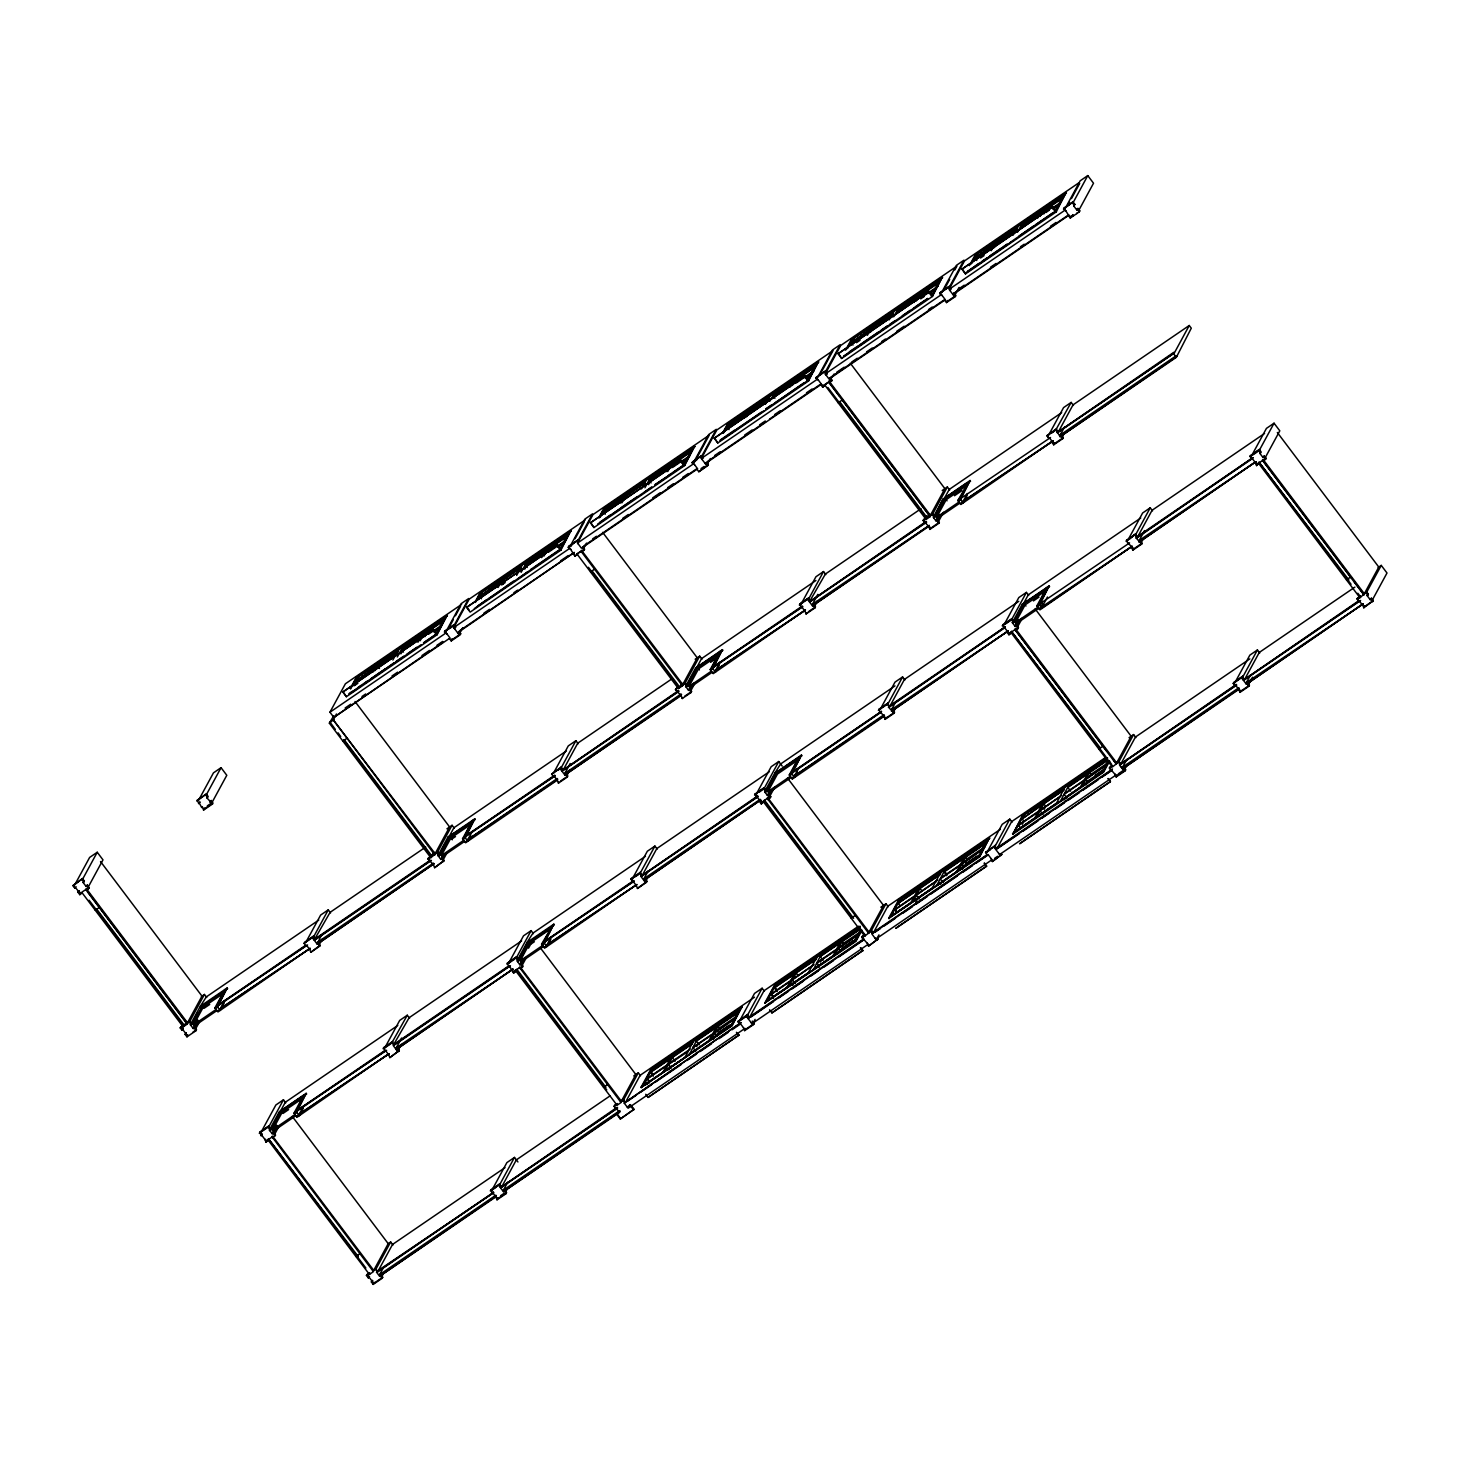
<?xml version="1.0" encoding="UTF-8"?>
<svg xmlns="http://www.w3.org/2000/svg" width="1460" height="1460" viewBox="0 0 1460 1460"><rect width="100%" height="100%" fill="white"/><g stroke="black" fill="none" stroke-linecap="round" stroke-linejoin="round"><path stroke-width="1.5" d="M77.909 892.188L79.114 890.728L77.909 892.188L79.771 894.652L80.464 892.516L79.771 894.652L82.216 892.972M202.265 806.614L203.579 810.081L204.29 807.946M211.207 800.5L209.984 801.96L211.207 800.5L212.521 803.967L206.955 797.927L206.298 794.003L197.374 800.098L198.688 803.566L199.892 802.106L198.688 803.566M185.11 1034.373L186.332 1032.914L185.11 1034.373L186.971 1036.837L187.683 1034.702M88.348 892.644L187.062 1023.569L189.69 1020.759L186.697 1023.442L189.69 1020.759L191.004 1024.226L189.143 1021.763M266.541 1141.191L266.705 1140.059L265.994 1142.195L269.005 1139.512L265.994 1142.195L264.68 1138.727M261.65 1134.694L259.789 1132.23L268.731 1126.116L259.789 1132.23L261.103 1135.697L262.307 1134.237L261.103 1135.697M317.203 944.146L433.967 863.773L317.203 944.146L312.805 938.324L313.517 936.188L314.831 939.656L312.969 937.192L304.027 943.306L305.888 945.77M449.37 638.458L451.231 640.94L451.943 638.805M373.924 1282.263L373.212 1284.399L371.351 1281.916L372.574 1280.457L371.351 1281.916M506.875 964.074L516.365 956.957L518.227 959.439L516.365 956.957L507.423 963.071L508.737 966.538L509.284 965.534M568.798 546.332L577.74 540.236L568.798 546.332L568.25 547.336L570.787 549.343M495.707 1196.342L497.02 1199.81L497.732 1197.674M617.16 1107.264L500.397 1187.655L617.671 1107.939L501.455 1187.327L499.758 1183.731L490.815 1189.845L492.13 1193.313L492.677 1192.309M681.802 683.189L679.667 687.094L676.035 688.572L677.349 692.04L675.487 689.576L678.48 686.894L675.487 689.576L681.053 695.617L564.837 775.005L560.439 769.164L561.151 767.029L562.465 770.515L560.604 768.033L551.661 774.147L553.523 776.611L554.07 775.607M679.064 691.255L562.848 770.643L561.151 767.029L551.661 774.147M758.123 796.631L641.907 876.018L640.173 872.386L631.249 878.5L632.563 881.968L631.249 878.5L632.417 878.719L647.327 851.253L654.919 846.07L657.219 849.118M519.486 967.396L621.066 1102.519L617.051 1105.256L515.599 970.699L520.161 966.94L621.595 1101.534L623.566 1099.161L620.573 1101.844L623.566 1099.161L624.88 1102.628L623.019 1100.165M636.14 884.997L637.454 888.465L646.397 882.369L646.944 881.365L643.933 878.719L760.149 799.332L762.01 801.795L761.299 803.931L764.31 801.248M761.846 802.927L759.985 800.463L759.455 801.467L761.299 803.931L762.01 801.795M754.546 794.952L764.036 787.852L765.898 790.316L764.036 787.852L755.094 793.948L756.408 797.415L755.094 793.948L757.612 795.955L757.083 796.959L640.83 876.328L645.229 882.15L646.397 882.369L645.083 878.902L646.944 881.365L637.454 888.465M823.203 386.152L823.367 385.02L822.655 387.155L825.667 384.473L822.655 387.155L820.794 384.692M863.608 939.62L861.747 937.156L864.758 934.473L861.747 937.156L868.171 944.31L751.955 1023.697L746.68 1016.689L747.374 1014.554L748.706 1018.022L746.845 1015.558L737.902 1021.672L739.764 1024.135L740.311 1023.131M743.468 1027.712L744.655 1030.632L745.366 1028.497M748.652 1017.602L747.374 1014.554L737.902 1021.672M799.843 603.984L808.785 597.888L799.843 603.984L801.157 607.47L801.704 606.466M883.811 715.875L885.125 719.36L885.837 717.225M878.902 709.377L887.844 703.264L878.902 709.377L880.216 712.845L880.763 711.841M944.638 300.121L946.5 302.585L947.193 300.45M940.277 292.62L949.219 286.507L940.277 292.62L939.729 293.624L942.266 295.632M930.604 527.261L929.892 529.396L928.578 525.928M934.473 515.782L932.611 513.318L929.6 516L932.611 513.318L933.925 516.785L932.064 514.322M1009.116 633.64L1008.951 634.771L1011.944 632.089L1008.951 634.771L1007.09 632.308L1007.637 631.304L1009.499 633.768L1009.663 632.636L1009.116 633.64L1004.717 627.818L1005.265 626.814L889.542 706.877L887.297 704.267L887.844 703.264L889.158 706.75M1068.446 215.551L1070.308 218.014L1071.02 215.879M1064.084 208.032L1073.027 201.936L1064.084 208.032L1063.555 209.036L1066.074 211.061M1112.392 765.314L1109.381 767.996L1115.805 775.169L999.589 854.556L994.351 847.603L995.063 845.468L996.377 848.935L994.516 846.471L985.573 852.567L987.434 855.031M994.899 846.599L995.063 845.468L985.573 852.567M1054.412 442.672L1053.7 444.807L1051.839 442.344L1052.386 441.34L1054.248 443.803L1063.19 437.708L1061.329 435.244L1060.781 436.248M1133.471 548.066L1132.759 550.201L1131.445 546.733M1129.237 539.397L1135.478 534.123L1126.554 540.218L1127.868 543.704L1128.416 542.7M1114.966 774.037L1116.152 776.976L1116.863 774.84M1257.133 464.59L1255.272 462.126L1256.585 465.594L1257.279 463.459L1256.585 465.594L1259.578 462.911M1238.646 688.901L1239.96 692.368L1248.902 686.255L1246.42 682.568L1363.147 603.856L1246.384 684.247L1241.986 678.426L1242.697 676.29L1244.011 679.758M1239.96 692.368L1240.672 690.233M1362.472 604.312L1363.786 607.798L1364.498 605.663M1348.858 579.985L1259.067 462.236L1258.538 463.258L1359.99 597.815L1366.505 591.702L1363.512 594.402L1366.505 591.702L1368.367 594.183L1367.144 595.644L1370.192 599.677L1371.415 598.217L1373.276 600.68L1363.786 607.798M73 885.691L82.49 878.573L84.352 881.037L83.129 882.497L86.176 886.53L87.381 885.07L88.695 888.556L86.249 890.235L89.242 887.534L88.075 887.333L102.985 859.867L97.236 852.257L89.626 857.44L74.715 884.888L73.547 884.687L74.862 888.154L73 885.691L82.49 878.573L82.326 879.705L97.236 852.257M74.862 888.154L76.084 886.694M83.129 882.497L84.352 881.037M86.176 886.53L87.381 885.07M85.738 889.56L86.286 888.556L187.738 1023.113L187.19 1024.117L183.175 1026.873L81.724 892.297L85.738 889.56L187.19 1024.117M196.826 801.102L206.298 794.003L208.16 796.466L206.955 797.927M206.134 795.134L221.044 767.668L226.793 775.296L211.882 802.745L213.069 802.964M329.942 712.224L446.158 632.855L450.045 638.002L333.829 717.389L329.942 712.224L345.399 683.773L461.615 604.385M350.272 688.481L356.295 677.385L447.034 615.408L437.106 634.753L346.367 696.73L342.808 692.022L433.784 629.625L437.343 634.333M434.843 854.976L333.245 719.853L435.372 853.972L430.81 857.714L329.358 723.156L329.887 722.171M333.756 715.802L329.96 722.098L335.289 729.343M333.829 717.389L443.092 642.126M333.245 719.853L336.439 713.976M333.902 719.433L329.358 723.156M346.367 696.73L343.045 691.602M350.601 688.919L356.623 677.841L447.38 615.846M352.535 686.364L357.718 676.838L399.401 649.043L357.718 676.838M355.09 685.16L357.882 677.057M355.966 681.127L375.804 666.709L377.209 664.117M372.902 672.074L375.348 667.548L355.802 680.908M375.129 670.542L377.593 666.034L397.138 652.675L399.237 648.824M379.454 662.584L378.049 665.194L397.595 651.835L397.321 652.894M186.515 1021.489L184.38 1025.413L180.2 1027.877L183.212 1025.194L180.2 1027.877L182.062 1030.34L183.285 1028.88L182.062 1030.34M183.175 1026.873L183.723 1025.869L89.096 900.218M187.062 1023.569L201.973 996.122L100.521 861.546M189.526 1021.891L204.436 994.442L206.736 997.49M198.797 1021.343L193.377 1028.734L190.329 1024.701L200.33 1006.287L227.158 987.964L217.668 1007.053L215.423 1008.568L224.913 989.478L214.93 1007.893L217.96 1011.944L310.14 948.343L220.241 1008.732L310.14 948.343M191.844 1023.515L197.848 1012.473M200.33 1006.287L206.298 996.906L318.773 920.074M190.329 1024.701L192.574 1023.168L203.086 1005.429M202.63 1006.269L224.968 990.993L202.63 1006.269L193.085 1023.843L190.84 1025.358M223.781 993.147L203.287 1007.144L193.742 1024.719L216.098 1009.444M392.849 660.029L399.073 648.587M197.775 1019.974L194.582 1025.832L216.938 1010.576M197.228 1022.62L192.866 1028.059M397.321 656.982L403.526 645.539L445.045 617.525M199.546 1021.672L195.275 1029.519L196.461 1029.738L195.914 1030.742L186.971 1036.837M403.471 652.072L401.609 649.609L403.526 645.539M400.916 653.861L402.54 650.85M227.158 987.964L217.157 1006.378L220.204 1010.411L224.201 1003.038M417.888 642.29L421.173 636.25L401.609 649.609M224.694 1000.538L219.694 1009.736L217.467 1011.269M420.133 640.758L423.4 634.735L442.964 621.376M433.784 629.625L342.808 692.022M444.88 617.288L435.573 634.461M447.034 615.408L436.996 633.895L424.459 642.382M446.997 633.968L444.479 631.961L445.026 630.957L453.969 624.843L455.812 627.326M446.194 631.176L461.104 603.71L468.696 598.527L453.804 625.975L445.026 630.957M448.22 629.059L453.366 619.569M455.429 615.773L460.575 606.283M444.479 631.961L453.969 624.843L455.155 627.782M451.231 640.94L460.174 634.826L458.86 631.359L460.721 633.822L459.006 634.607L453.713 627.617L469.171 599.166L585.387 519.778M475.048 602.013L480.066 592.76L570.805 530.783L560.895 550.146L470.138 612.123L466.598 607.415L557.556 545.018L561.114 549.726M475.394 602.451L480.413 593.216L571.152 531.239M477.347 599.841L481.49 592.212L523.008 564.199M481.435 598.764L479.573 596.282L481.672 592.45M459.006 634.607L462.747 627.727M479.738 596.519L499.575 582.102L500.999 579.51L481.49 592.212M496.674 587.449L499.137 582.942L479.573 596.282M304.027 943.306L313.517 936.188L304.574 942.302M498.097 587.431L501.364 581.409L521.384 567.21L520.928 568.049M305.742 942.503L320.652 915.055L328.263 909.872L330.562 912.92M312.805 938.324L328.263 909.872M309.483 948.799L310.798 952.267L319.722 946.171L318.408 942.685L319.722 946.171M429.039 860.998L314.703 939.109L330.106 912.336L425.718 847.037M310.798 952.267L320.269 945.149L319.101 944.948L322.295 939.054M317.751 943.142L321.492 934.637M516.639 575.404L522.844 563.98M521.111 572.356L527.315 560.914L568.652 532.681L566.736 536.751L547.19 550.11L543.905 556.132M527.242 567.466L525.399 565.002L527.315 560.914M524.688 569.236L526.33 566.224M541.678 557.665L544.945 551.643L525.399 565.002M466.598 607.415L557.556 545.018M560.385 547.938L568.652 532.681M570.805 530.783L560.768 549.27L535.656 566.443M569.984 546.551L584.876 519.103L592.486 513.902L577.576 541.368M570.97 546.332L573.032 542.536M575.094 538.74L584.365 521.676M568.25 547.336L577.74 540.236M577.539 543.047L693.755 463.659L697.643 468.806L581.427 548.193L577.539 543.047L592.997 514.577L709.213 435.19L694.796 461.762M573.707 552.847L575.021 556.315L578.014 553.632M598.874 517.442L603.892 508.189L694.631 446.212L684.703 465.558L593.964 527.553L590.406 522.826L681.382 460.429L684.941 465.138M260.957 1132.431L275.867 1104.983L283.459 1099.8L285.759 1102.847M575.568 555.311L575.021 556.315L569.929 548.23L453.713 627.617M268.184 1127.12L268.731 1126.116L270.045 1129.584L268.184 1127.12L259.241 1133.234M593.964 527.553L590.643 522.424M599.202 517.88L603.217 510.489M268.567 1127.248L283.459 1099.8M600.133 517.168L605.316 507.642L646.835 479.628M586.519 543.102L583.325 548.996L584.511 549.197L583.964 550.201L581.5 551.88M605.261 514.176L603.4 511.712L605.48 507.861M277.82 1126.7L272.418 1134.091L269.37 1130.04L279.371 1111.626L306.18 1093.321L296.69 1112.392L294.464 1113.925M275.867 1119.674L285.32 1102.264L397.795 1025.431M269.37 1130.04L271.596 1128.525L281.598 1110.111L272.107 1129.2L269.881 1130.715M302.658 1098.303L282.182 1112.301L272.637 1129.876L294.975 1114.619M271.852 1136.555L373.431 1271.66L369.416 1274.416L267.946 1139.84L268.494 1138.836L358.284 1256.585M276.652 1125.149L273.476 1131.007L295.832 1115.732M277.327 1126.025L271.907 1133.416M273.02 1136.774L272.491 1137.778L275.484 1135.095L273.622 1132.613L274.936 1136.099M278.568 1127.029L274.316 1134.876L275.484 1135.095M620.5 502.879L622.945 498.353L623.876 499.594M624.807 494.922L623.402 497.513L604.02 511.109M621.905 502.861L625.19 496.838L645.192 482.639L644.736 483.479M627.052 493.407L625.646 495.998L645.192 482.639M430.81 857.714L431.357 856.71L343.501 740.038M429.568 857.933L434.149 852.33M430.244 860.177L429.714 861.181L427.853 858.717L430.846 856.034L427.853 858.717L433.419 864.776M389.181 1053.7L299.263 1114.09L389.126 1053.627L297 1117.283L293.953 1113.25L303.954 1094.836L297.639 1108.067M436.777 852.622L437.325 851.618L438.639 855.086L436.777 852.622L434.332 854.301L437.325 851.618L439.186 854.082M306.18 1093.321L296.179 1111.735L299.227 1115.768L303.224 1108.396M454.37 828.331L452.071 825.283L437.16 852.75L434.715 854.428L449.607 826.962L355.017 701.493M433.291 864.229L434.605 867.696L444.096 860.579L441.559 858.571L444.096 860.579L434.605 867.696M445.373 854.136L441.011 859.575L437.982 855.542L447.964 837.127L474.792 818.805L465.302 837.894L463.076 839.427M439.478 854.374L453.932 827.747L566.407 750.933M437.982 855.542L440.208 854.009L450.209 835.595M303.716 1105.877L298.716 1115.093L296.49 1116.626M450.72 836.27L440.719 854.684L438.474 856.217M641.487 488.936L646.67 479.391M442.234 858.115L443.548 861.582M644.918 487.786L651.123 476.343L692.642 448.329M442.909 860.36L447.18 852.53M651.069 482.895L649.207 480.413L651.123 476.343M648.514 484.665L650.138 481.654M462.565 838.752L554.198 776.154L557.245 780.188L465.612 842.785L462.565 838.752L472.565 820.337L464.134 837.474M474.792 818.805L464.791 837.219L467.839 841.252L470.832 835.74M666.308 471.58L668.771 467.054L669.702 468.295M472.328 831.379L467.328 840.577L465.101 842.11M667.731 471.562L670.998 465.539L690.562 452.18M681.382 460.429L590.406 522.826M683.335 465.484L692.478 448.111M694.631 446.212L684.594 464.7L674.465 471.617M694.595 464.773L692.077 462.765L692.624 461.762L701.567 455.648L703.41 458.13M692.624 461.762L693.792 461.98L708.702 434.532L716.294 429.331L701.402 456.779L701.567 455.648L692.077 462.765M696.967 469.262L698.829 471.744L707.771 465.63L706.457 462.163L708.319 464.627L706.603 465.411L701.347 458.458L716.805 430.007L833.021 350.619L819.644 375.293M722.7 432.853L727.701 423.619L818.458 361.642L808.53 380.987L717.791 442.964L714.232 438.255L805.208 375.859L808.749 380.567M385.458 1050.123L384.911 1051.127L383.597 1047.641L392.539 1041.546L393.853 1045.013L391.992 1042.549L407.285 1015.211L409.585 1018.277M383.597 1047.641L384.783 1047.86L399.693 1020.412L407.285 1015.211M698.829 471.744L708.319 464.627L707.151 464.408L710.345 458.531M717.791 442.964L714.469 437.836M723.029 433.31L728.047 424.057L818.786 362.08M723.959 432.598L729.142 423.071L770.643 395.04M720.218 440.026L734.855 429.952M729.069 429.605L727.208 427.141L729.307 423.291M727.39 427.36L747.228 412.943L748.633 410.351M388.506 1054.157L389.82 1057.624L399.31 1050.506L397.448 1048.043L398.762 1051.51L397.576 1051.309L393.178 1045.469L509.412 966.082L513.646 973.053L516.639 970.371L513.646 973.053L512.332 969.568M508.08 966.356L393.726 1044.466L409.147 1017.693L521.621 940.86M389.82 1057.624L399.31 1050.506L396.262 1047.824L401.591 1038.024M397.576 1051.309L401.317 1044.411M744.308 418.308L746.772 413.782L727.208 427.141M746.553 416.775L748.998 412.249L768.562 398.89L770.424 395.459M750.86 408.818L749.455 411.41L769.019 398.069L768.562 398.89M553.395 773.362L568.287 745.896L575.897 740.713L578.197 743.76M560.439 769.164L575.897 740.713M557.118 779.64L558.432 783.126L567.374 777.012L566.06 773.544L567.374 777.012M562.848 770.643L577.758 743.177L671.472 679.155M558.432 783.126L558.979 782.122M560.768 780.899L567.922 776.008L564.874 773.326L570.203 763.525M765.314 404.347L770.478 394.82M761.335 412.213L736.278 429.331M564.837 775.005L681.601 694.613M769.767 401.299L774.95 391.773L816.468 363.759M566.736 775.789L569.929 769.913M774.895 398.306L773.034 395.842L774.95 391.773M790.134 387.01L792.579 382.483L793.51 383.724M792.36 385.476L794.824 380.951L814.37 367.61M714.232 438.255L805.208 375.859M816.304 363.522L806.978 380.677M818.458 361.642L808.42 380.129L766.409 408.8M818.421 380.202L815.885 378.195L816.432 377.191L825.375 371.077L827.236 373.541L826.013 375.001M815.885 378.195L825.375 371.077L825.21 372.209L840.12 344.761L832.529 349.944L817.618 377.41L816.432 377.191M825.228 373.961L941.444 294.573L945.332 299.738L829.061 379.052L825.228 373.961L840.686 345.509L956.902 266.121L954.84 269.918M845.559 350.199L851.582 339.103L942.321 277.126L932.392 296.49L841.654 358.466L838.113 353.758L929.071 291.361L932.63 296.07M507.423 963.071L508.591 963.29L523.501 935.842L531.111 930.64L533.411 933.688M516.201 958.088L531.111 930.64M841.654 358.466L838.332 353.338M846.909 348.794L851.928 339.56L942.667 277.582M847.822 348.101L853.005 338.556L894.688 310.761M852.95 345.107L851.089 342.625L853.169 338.793M834.153 373.961L829.17 381.06M851.253 342.863L871.091 328.445L872.496 325.854M831.598 381.06L830.284 377.593L831.598 381.06L829.134 382.739L832.145 380.056L829.608 378.049L944 300.012M518.008 959.056L527.005 942.485L553.833 924.162L544.324 943.251L542.098 944.766L552.099 926.37L554.326 924.837M512.989 969.111L396.226 1049.503L512.989 969.111L396.262 1047.824M518.227 959.439L517.68 960.443L515.818 957.979M518.519 959.731L526.512 945.003M525.472 957.541L520.052 964.932L517.004 960.899L519.249 959.366L529.232 940.952M529.286 942.466L551.643 927.191L529.286 942.466L519.742 960.041L517.515 961.574M550.292 929.162L529.816 943.16L520.271 960.735L542.627 945.459L545.803 939.601M515.599 970.699L516.128 969.696L606.758 1089.927M528.538 948.179L530.655 944.273L534.378 941.736M520.052 964.932L523.045 959.403M522.589 966.94L521.275 963.472L522.589 966.94L520.125 968.619L520.673 967.615M523.118 965.936L521.95 965.717L526.202 957.87M867.368 335.307L870.635 329.285L851.089 342.625M870.415 332.278L872.879 327.752L893.064 313.772L873.336 326.912L874.741 324.321M678.444 688.572L682.477 685.817L580.989 551.205L576.974 553.961L678.444 688.572L678.991 687.569L588.435 567.301M636.815 884.541L546.916 944.93L636.815 884.541L544.635 948.142L541.587 944.109L552.099 926.37M682.477 685.817L683.024 684.813L581.5 550.292M684.43 683.462L684.977 682.459L686.291 685.926L684.43 683.462L681.966 685.142L684.977 682.459L686.839 684.923M553.833 924.162L543.832 942.576L546.861 946.609L550.876 939.254M702.005 659.19L699.705 656.142L684.813 683.59L682.349 685.269L697.26 657.821L602.652 532.352M694.066 683.043L688.664 690.434L685.616 686.383L695.617 667.968L722.426 649.663L712.936 668.735L710.71 670.268L720.2 651.178L710.199 669.592L713.246 673.626L805.427 610.043L715.51 670.432L805.372 609.97M680.926 695.07L682.24 698.537L691.182 692.442L689.868 688.956L691.182 692.442M688.116 683.371L701.567 658.606L815.921 580.496M551.369 936.736L546.368 945.934L544.124 947.467M685.616 686.383L687.842 684.868L697.843 666.453L688.353 685.543L686.127 687.058M369.416 1274.416L369.964 1273.412M682.24 698.537L682.787 697.533M719.05 654.846L698.555 668.844L689.01 686.419L711.367 671.144M380.293 1275.821L380.841 1274.817L382.702 1277.281L373.76 1283.377L366.989 1274.416L368.175 1274.635L366.442 1275.419L369.453 1272.737L366.442 1275.419L368.303 1277.883L368.851 1276.88M369.526 1276.423L368.303 1277.883M889.177 319.849L894.524 310.542M374.38 1269.16L388.214 1243.665L292.237 1116.371M392.977 1245.033L390.678 1241.986L375.767 1269.434L375.932 1268.302L372.921 1270.985L375.932 1268.302L377.246 1271.788M684.576 696.311L691.73 691.438L690.562 691.219L694.814 683.371M893.648 316.802L898.831 307.257L896.896 311.345L897.827 312.568M493.334 1191.853L492.786 1192.856L495.834 1196.89L379.618 1276.277L376.57 1272.244L377.118 1271.24L493.845 1192.528L377.629 1271.897L375.384 1269.306M377.629 1271.897L392.539 1244.449L504.996 1167.635M373.212 1284.399L382.155 1278.285L379.655 1274.598L383.907 1266.751M379.618 1276.277L496.382 1195.886M383.651 1273.138L381.516 1277.062L382.702 1277.281L382.155 1278.285M722.426 649.663L712.425 668.078L715.473 672.111L719.47 664.738M913.996 302.494L916.46 297.986L896.896 311.345M719.962 662.22L714.962 671.436L712.736 672.969M916.241 300.979L918.687 296.453L938.251 283.094L940.167 279.024L931.243 295.978M929.071 291.361L838.113 353.758M942.321 277.126L932.283 295.613L928.323 291.872M941.444 292.821L956.355 265.373L963.947 260.19L949.055 287.638M944.547 288.879L949.693 279.389M939.729 293.624L949.219 286.507L951.08 288.971L949.858 290.43M950.077 287.492L964.494 260.92L1078.849 182.829M969.385 265.629L975.408 254.533L1066.147 192.556L1056.219 211.901L965.48 273.896L961.921 269.169L1052.897 206.772L1056.438 211.481M953.562 294.026L954.11 293.004L955.424 296.49L946.5 302.585M639.644 873.39L640.173 872.386L641.487 875.854L639.644 873.39L630.702 879.504M640.009 873.518L654.919 846.07M965.48 273.896L962.158 268.768M970.717 264.224L975.736 254.989L1066.475 193.012M967.67 271.359L978.784 263.439M971.648 263.512L976.831 253.985L1018.514 226.19M953.453 293.478L955.424 296.49L954.256 296.271L959.056 287.419M640.849 876.347L757.612 795.955M641.907 876.018L656.817 848.57L769.292 771.738M643.933 878.719L648.203 870.872M643.896 880.38L760.66 800.007L643.878 880.362M645.776 881.146L647.893 877.223M991.194 250.718L994.461 244.696L995.391 245.937M996.322 241.265L994.917 243.857L975.535 257.453M994.242 247.689L996.687 243.181L1016.416 230.041L1018.167 225.734L1013.003 235.279M998.567 239.75L997.144 242.342L1016.872 229.202M801.029 604.203L815.939 576.755L823.531 571.553L825.831 574.62M808.621 599.02L823.531 571.553M804.752 610.499L806.066 613.966L815.008 607.853L813.695 604.385L815.008 607.853M926.206 521.421L809.442 601.812L925.658 522.424M809.971 600.808L825.393 574.036L920.986 508.737M490.815 1189.845L491.983 1190.046L506.894 1162.598L514.486 1157.415L517.935 1161.977M806.066 613.966L806.614 612.963M808.402 611.74L815.556 606.849L812.508 604.166L817.837 594.366M799.295 604.987L808.238 598.892L810.099 601.356L808.785 597.888L808.073 600.023L812.472 605.845L929.235 525.454L812.508 604.166M499.594 1184.863L514.486 1157.415M814.37 606.648L817.563 600.754M1017.474 232.213L1022.639 222.686L1020.722 226.756L1021.653 227.997M501.455 1187.327L516.347 1159.879L610.079 1095.858M497.02 1199.81L505.963 1193.714L506.511 1192.71L503.481 1190.028L507.733 1182.18M490.268 1190.849L499.211 1184.735L501.072 1187.199L499.758 1183.731L499.046 1185.867L503.445 1191.707L620.208 1111.316M505.342 1192.491L507.459 1188.568M1037.823 217.923L1040.286 213.397L1020.722 226.756M1040.067 216.39L1042.513 211.882L1062.077 198.523L1063.993 194.454L1054.668 211.609M961.921 269.169L1052.897 206.772M1055.069 211.408L1010.356 242.287M1066.147 192.556L1055.343 211.554M1065.271 208.251L1080.181 180.803L1087.773 175.601L1093.522 183.23L1078.611 210.696L1079.798 210.897L1079.25 211.901L1070.308 218.014L1065.271 210.003L949.055 289.39L954.256 296.271M1067.333 206.207L1069.395 202.411M1071.439 198.615L1079.688 183.431M1063.555 209.036L1073.027 201.936L1074.889 204.4L1073.684 205.86L1076.714 209.893L1077.936 208.433L1079.798 210.897M1072.863 203.068L1087.773 175.601M1073.684 205.86L1074.889 204.4M756.262 794.167L771.172 766.719L778.764 761.518L782.213 766.098M1072.26 215.66L1072.808 214.656L1072.772 216.335M1076.714 209.893L1077.936 208.433M763.872 788.984L778.764 761.518M1076.786 213.58L1077.334 212.576M773.125 788.418L767.723 795.809L764.675 791.776L774.676 773.362L801.485 755.039L791.995 774.129L789.769 775.661L799.259 756.572L789.258 774.986L792.305 779.019L883.939 716.422L880.891 712.389L881.438 711.385L792.032 772.449L881.493 711.458M765.898 790.316L765.35 791.32L763.489 788.856M766.171 790.608L770.186 783.235M772.176 779.567L774.183 775.88M774.676 773.362L780.625 763.981L894.98 685.89M764.675 791.776L766.902 790.243L776.902 771.829L767.413 790.918L765.186 792.452M888.282 906.769L885.983 903.722L871.072 931.17L864.721 936.134L763.252 801.577L763.799 800.573L851.8 917.154M771.573 789.714L767.212 795.134M774.932 786.794L769.621 796.594L767.157 798.273L868.736 933.396M768.27 794.806L770.789 796.813L767.796 799.496L770.789 796.813L768.927 794.349M812.472 605.845L928.706 526.458L923.121 520.417L926.133 517.734L923.121 520.417L924.983 522.881L925.53 521.877M924.308 520.636L926.972 515.708M926.096 519.413L930.111 516.658L828.623 382.064L824.608 384.801L926.096 519.413L926.625 518.409L827.875 387.466M923.669 519.413L927.301 517.953L929.436 514.029M842.237 399.73L929.983 516.128L944.894 488.662L850.286 363.193M930.111 516.658L930.659 515.654L829.134 381.151M801.485 755.039L791.484 773.453L794.532 777.486L797.543 771.975M932.447 514.431L947.358 486.983L949.657 490.031M934.254 515.398L943.251 498.827L970.079 480.504L960.589 499.594L958.344 501.127L968.345 482.712L970.572 481.18M503.445 1191.707L619.661 1112.319L614.076 1106.26L617.087 1103.578L614.076 1106.26L615.938 1108.742L616.485 1107.738M928.706 526.458L929.235 525.454M935.75 514.23L943.251 498.827M944.675 497.823L949.219 489.447L1061.676 412.632M792.305 779.019L794.423 775.114M941.718 513.883L936.298 521.275L933.25 517.241L935.495 515.708L945.478 497.294L935.988 516.384L933.761 517.917M799.021 767.613L794.021 776.811L791.794 778.344M966.684 485.687L946.208 499.685L936.663 517.26L959.001 502.003M939.62 514.486L937.503 518.391L959.859 503.116M620.956 1101.972L635.848 1074.505L541.258 949.036M938.835 523.282L937.521 519.815L938.835 523.282L929.892 529.396M940.149 515.179L935.787 520.599M623.402 1100.293L638.312 1072.826L640.502 1075.746M932.228 527.169L939.364 522.279L938.196 522.059L943.525 512.259M618.31 1112.739L616.759 1114.29L620.299 1118.999L633.987 1109.344L630.428 1104.636L627.252 1107.118M624.205 1103.085L740.968 1022.675L624.205 1103.085L628.092 1108.213L744.326 1028.844L740.421 1023.679M626.322 1100.767L640.173 1075.272L754.51 997.18M620.299 1118.999L633.987 1109.344L629.479 1105.111M1053.062 440.884L963.162 501.273L1053.062 440.884L960.881 504.485L957.833 500.452L968.345 482.712M970.079 480.504L960.078 498.918L963.107 502.952L967.122 495.597M641.031 1087.371L651.069 1068.884L741.808 1006.907L732.117 1025.832L641.031 1087.371L731.77 1025.395L741.808 1006.907M641.378 1087.828L651.415 1069.341L742.154 1007.364M711.184 1039.119L714.451 1033.096L734.471 1018.897L714.907 1032.256L718.174 1026.234L737.738 1012.875L739.654 1008.805L698.318 1037.038L689.339 1054.649L643.513 1085.948L652.492 1068.337L693.828 1040.651M649.627 1082.973L647.291 1078.429L690.215 1049.065M653.368 1076.111L650.576 1072.407L652.656 1068.556M967.359 493.535L962.615 502.277L960.37 503.81M647.072 1084.762L648.696 1081.732M648.076 1097.427L739.052 1035.03L648.076 1097.427L645.703 1094.288M663.132 1071.95L666.399 1065.909L646.853 1079.268M666.855 1065.07L670.122 1059.047L650.576 1072.407M671.983 1055.616L670.578 1058.208L651.032 1071.567L653.441 1074.797M665.358 1070.417L668.644 1064.395L688.353 1051.255M669.082 1063.555L672.366 1057.533L691.912 1044.174L694.011 1040.323M674.228 1054.102L672.823 1056.693L692.368 1043.334L691.912 1044.174M668.862 1069.87L670.505 1066.859M693.847 1040.086L684.868 1057.697L643.185 1085.492M695.453 1051.674L693.117 1047.149L712.681 1033.79L715.947 1027.749L696.383 1041.108L699.176 1044.812M696.383 1041.108L698.318 1037.038M696.621 1046.601L698.245 1043.59M880.088 709.596L894.998 682.13L902.59 676.947L904.89 679.995M887.68 704.395L902.59 676.947M892.206 710.783L892.754 709.779L894.067 713.246L888.501 707.206L889.03 706.202L1005.265 626.814M889.542 706.877L904.452 679.411L1018.788 601.319M708.939 1040.651L712.224 1034.629L692.661 1047.97M885.125 719.36L894.067 713.246L891.567 709.56L895.838 701.712M717.864 1030.979L719.488 1027.968L737.282 1015.832M713.392 1039.465L715.856 1034.939L731.934 1024.135M892.881 713.027L895.564 708.1M1073.465 405.46L1071.166 402.412L1063.573 407.596L1048.663 435.062L1047.495 434.843L1048.809 438.31L1046.948 435.846L1056.419 428.729L1057.734 432.196M739.654 1008.805L730.73 1025.759M957.833 500.452L1050.525 437.526M1071.166 402.412L1055.89 429.733L1060.124 436.704L1176.34 357.317L1191.287 328.19L1189.243 325.489L1073.027 404.876L1058.117 432.324L1055.89 429.733L1046.948 435.846M738.45 1020.668L739.618 1020.887L754.528 993.421L762.12 988.237L764.419 991.285M1053.7 444.807L1062.643 438.712L1060.161 435.025L1064.413 427.178M1060.124 436.704L1176.888 356.313M746.68 1016.689L762.12 988.237M1064.139 433.565L1062.022 437.489L1063.19 437.708L1062.643 438.712M748.578 1017.474L748.067 1018.551L864.284 939.163M750.184 1016.251L764.018 990.756L857.75 926.735M755.094 1019.39L752.977 1023.314L754.145 1023.533L753.597 1024.537L744.655 1030.632M861.984 930.221L855.962 941.317L764.894 1002.856L774.913 984.368L860.104 926.188M765.222 1003.294L775.26 984.825L858.589 927.903M810.355 971.411L767.029 1000.976L776.337 983.821L817.673 956.136M773.49 998.457L771.154 993.913L814.078 964.549M777.213 991.596L774.42 987.891L776.519 984.04M769.566 1009.772L771.92 1012.911L862.896 950.515L860.761 947.668M786.976 987.416L790.261 981.394L770.697 994.753M790.699 980.554L793.985 974.532L774.42 987.891M795.846 971.101L794.441 973.692L774.877 987.051L777.304 990.263M789.221 985.902L792.488 979.861L812.508 965.68L812.052 966.52M792.944 979.04L796.211 972.999L815.775 959.64L817.856 955.807M798.072 969.568L796.667 972.178L816.231 958.818L815.775 959.64M792.707 985.354L794.349 982.343M767.029 1000.976L808.384 972.725L817.691 955.57M813.183 970.134L822.163 952.522L859.758 926.845M813.238 969.476L854.593 941.244M819.297 967.159L816.961 962.615L838.095 948.124M823.038 960.297L820.246 956.592L822.163 952.522M1004.59 627.271L1004.042 628.274L1002.728 624.807L1011.671 618.693L1012.984 622.161L1011.671 618.693L1013.532 621.157M820.465 962.067L822.108 959.056M1028.716 595.424L1026.416 592.377L1011.506 619.825L1005.429 623.986M1020.777 619.277L1015.357 626.668L1012.309 622.617L1022.31 604.203L1049.138 585.898L1039.648 604.969L1037.403 606.502L1046.893 587.413L1036.892 605.827L1039.94 609.86L1132.12 546.277L1042.221 606.667L1042.184 608.345L1039.137 604.312L1049.138 585.898M1008.294 630.848L891.531 711.239L1008.294 630.848L891.567 709.56M1014.809 619.606L1028.278 594.841L1140.734 518.008M1012.309 622.617L1014.554 621.102L1024.537 602.688L1015.047 621.777L1012.82 623.292M832.802 956.136L836.069 950.095L816.523 963.454M836.525 949.255L839.792 943.233L820.246 956.592M835.029 954.603L838.314 948.58L857.86 935.221M859.812 929.564L842.037 941.718L838.77 947.741L858.316 934.382M1045.597 590.898L1025.121 604.878L1015.576 622.453L1037.932 607.196M1135.916 737.61L1133.617 734.562L1118.707 762.01L1112.356 766.993L1010.904 632.417L1011.452 631.413L1099.854 747.337M1018.533 619.679L1016.416 623.584L1038.772 608.309M841.708 946.463L843.351 943.452L861.126 931.316M838.149 953.544L839.701 950.423L855.779 939.601M1019.208 620.555L1014.846 625.993M1022.584 617.653L1017.255 627.453L1018.423 627.672L1017.894 628.676L1015.43 630.355L1018.423 627.672L1016.58 625.19L1017.894 628.676M1173.84 352.28L1057.077 432.671L1174.351 352.955L1058.117 432.324M860.414 930.002L854.191 941.444M1174.351 352.955L1189.243 325.489M764.894 1002.856L855.633 940.879L860.652 931.626M1042.622 603.345L1039.429 609.203L1041.673 607.67L1047.459 596.994M862.933 937.356L865.269 935.13L858.48 926.188M864.721 936.134L865.269 935.13M868.609 932.849L883.519 905.401L787.542 778.107M870.689 931.042L871.237 930.038L872.551 933.506L870.689 931.042L868.226 932.721L871.237 930.038L872.478 933.031M771.92 1012.911L862.896 950.515M873.992 931.681L887.844 906.186L1000.319 829.353M867.331 943.197L868.517 946.116L878.008 938.999L876.821 938.798L878.957 934.875M888.702 918.285L898.739 899.798L989.478 837.803L979.788 856.746L888.702 918.285L979.441 856.29L989.478 837.803M868.517 946.116L878.008 938.999M889.049 918.723L899.086 900.236L989.825 838.259M934.163 886.841L890.856 916.405L900.163 899.232L941.499 871.565M896.385 912.646L894.98 909.343L937.904 879.96M900.108 905.784L898.247 903.32L900.327 899.47M910.803 902.846L914.069 896.823L894.524 910.182M914.526 895.984L917.792 889.961L898.247 903.32M919.654 886.53L918.249 889.122L898.867 902.7M913.029 901.313L916.314 895.29L936.316 881.092L935.86 881.931M916.77 894.451L920.037 888.428L939.583 875.069L941.682 871.218M921.899 884.997L920.493 887.589L940.039 874.23L939.583 875.069M915.712 902.28L918.176 897.754M890.856 916.405L932.192 888.154L941.517 871M987.325 839.701L945.989 867.952L936.827 885.326L978.182 857.093L987.325 839.701L985.409 843.77L965.845 857.13L962.578 863.17M940.55 884.358L942.193 881.347M1036.892 605.827L1129.584 542.901M1126.007 541.222L1135.478 534.123L1136.793 537.59M1135.332 535.254L1150.225 507.788L1152.524 510.854M1139.84 541.623L1140.388 540.62L1141.702 544.087L1136.135 538.046L1136.683 537.043L1252.899 457.637L1137.176 537.718L1134.949 535.127M1137.176 537.718L1152.086 510.27L1264.561 433.438M956.61 871.547L959.895 865.524L940.331 878.883L943.123 882.588M960.351 864.685L963.618 858.663L944.054 872.021L946.847 875.726M958.855 870.032L962.122 863.991L982.142 849.811L940.788 878.044M1132.759 550.201L1141.702 544.087L1139.22 540.401L1144.53 530.601M961.976 868.974L963.527 865.853L979.605 855.031M965.534 861.893L967.177 858.881L984.953 846.727M962.304 869.43L963.947 866.4M1143.198 538.959L1141.081 542.883L1142.249 543.083L1133.307 549.197L1128.525 543.248M986.12 851.563L987.288 851.782L1002.199 824.334L1009.791 819.133L1012.09 822.181M994.351 847.603L1009.791 819.133M986.723 865.944L895.746 928.341L986.485 866.364L984.569 863.097M997.819 847.092L1011.652 821.597L1105.384 757.594M991.139 858.626L992.326 861.546L1001.816 854.428L1000.647 854.209M1109.618 761.08L1103.596 772.176L1012.857 834.153L1022.566 815.209L1105.895 758.288M992.326 861.546L1001.816 854.428M1012.857 834.153L1022.894 815.665L1107.556 757.923M1057.989 802.252L1014.663 831.817L1023.989 814.662L1065.508 786.648M1020.193 828.076L1018.788 824.772L1039.922 810.282M1022.292 824.225L1023.916 821.214L1022.055 818.731L1024.153 814.881M1018.514 825.831L1018.788 824.772M1022.237 818.969L1042.075 804.551L1043.48 801.942M1034.629 818.275L1037.896 812.253L1018.332 825.612M1038.352 811.413L1041.619 805.391L1022.055 818.731M1036.855 816.742L1040.122 810.72L1060.142 796.521M1045.725 800.427L1044.302 803.018L1064.03 789.878L1043.845 803.858L1040.578 809.88L1061.712 795.39M1044.082 809.333L1045.707 806.322L1043.845 803.858M1056.182 803.803L1065.325 786.429M1105.512 758.981L1069.797 783.363L1060.653 800.755L1102.008 772.504L1108.049 760.842M1251.53 455.849L1250.362 455.63L1251.676 459.097L1250.362 455.63L1259.305 449.516L1261.166 451.979L1259.943 453.458L1262.991 457.491L1264.196 456.031L1266.057 458.495L1263.064 461.177L1266.057 458.495L1264.196 456.031M1064.377 799.788L1066.019 796.777M1252.607 453.877L1266.441 428.382L1274.051 423.199L1279.799 430.828L1264.889 458.276M1252.351 458.659L1252.899 457.637M1249.815 456.633L1259.305 449.516L1259.943 453.458M1274.051 423.199L1259.14 450.647L1253.063 454.808M1255.928 461.67L1139.183 542.08L1255.928 461.67L1139.22 540.401M1080.437 786.976L1083.703 780.954L1064.158 794.313L1066.95 798M1084.159 780.114L1087.445 774.092L1067.88 787.451L1070.673 791.137M1082.681 785.443L1085.948 779.421L1105.95 765.222L1064.614 793.473M1086.404 778.582L1089.671 772.559L1107.447 760.423M1085.784 784.403L1087.335 781.264L1105.202 769.237M1089.342 777.322L1090.985 774.311L1108.76 762.156M1262.991 457.491L1263.539 456.487M1086.13 784.841L1087.755 781.83M1012.528 833.697L1103.267 771.72L1109.29 760.623M1111.79 769.457L1111.242 770.46L1109.381 767.996L1111.845 766.317M1118.323 761.883L1118.871 760.879L1120.185 764.365L1118.323 761.883L1115.878 763.562L1118.871 760.879L1120.568 764.456L1236.784 685.068M1110.531 781.356L1019.573 843.77L1110.312 781.775L1108.396 778.527M1120.568 764.456L1135.478 737.008L1249.815 658.898M1116.152 776.976L1125.094 770.862L1125.642 769.858L1122.594 767.157L1126.846 759.309M1236.273 684.393L1119.51 764.821L1122.558 768.854L1239.321 688.445M1122.558 768.836L1238.774 689.448L1235.726 685.397L1119.51 764.821L1122.558 768.836L1123.78 767.394L1125.642 769.858L1116.699 775.972M1127.649 763.762L1124.456 769.639L1118.378 773.8M1233.207 683.389L1242.697 676.29L1233.755 682.386L1235.069 685.871L1233.207 683.389L1242.15 677.294L1244.376 679.885L1360.611 600.498M1234.923 682.605L1249.833 655.157L1257.425 649.955L1259.725 653.021M1241.986 678.426L1257.425 649.955M1244.376 679.885L1259.286 652.438L1354.898 587.121M1246.42 682.568L1250.672 674.739M1246.384 684.247L1363.147 603.856M1247.041 683.791L1247.588 682.787L1248.902 686.255M1252.534 677.203L1248.282 685.05L1249.45 685.251L1240.507 691.365M1362.6 604.86L1357.015 598.819L1360.026 596.136L1357.015 598.819L1358.877 601.283M1358.202 599.038L1360.537 596.811L1357.818 593.253M1364.954 592.559L1378.787 567.064L1277.336 432.507M1366.341 592.833L1381.251 565.385L1387 573.014L1372.09 600.462L1373.276 600.68L1364.333 606.794M1367.144 595.644L1368.367 594.183M1370.192 599.677L1371.415 598.217M524.395 563.742L546.807 548.212L545.401 550.803L525.837 564.162M648.203 479.172L670.633 463.623L669.227 466.233L649.663 479.592M772.03 394.601L794.441 379.052L793.036 381.644L773.49 395.003M895.892 310.086L918.322 294.555L916.917 297.147L897.352 310.505M1019.719 225.515L1042.148 209.966L1040.725 212.576L1021.179 225.935M695.38 1039.867L717.809 1024.318L716.404 1026.928L696.84 1040.286M819.242 955.351L841.654 939.802L840.248 942.394L820.702 955.753M941.627 871.857L965.48 855.231L964.074 857.823L944.51 871.182L946.992 874.467M1066.877 786.192L1089.306 770.661L1087.882 773.252L1068.337 786.611M221.044 767.668L213.452 772.869L198.542 800.317L197.374 800.098M694.978 446.669L603.892 508.189M444.826 617.945L425.262 631.304L423.856 633.895L443.42 620.536M522.789 564.618L503.226 577.977L501.82 580.569L521.384 567.21M568.597 533.32L549.051 546.679L547.646 549.27L567.192 535.911M646.597 480.048L605.426 508.5M692.423 448.749L672.859 462.108L671.454 464.7L691.018 451.341M770.825 395.277L729.252 423.929M816.25 364.179L796.686 377.519L795.28 380.129L814.826 366.77M940.112 279.663L920.548 293.022L919.143 295.613L938.707 282.255M1063.938 195.093L1044.374 208.451L1042.969 211.043L1062.515 197.684M402.066 648.769L421.63 635.41L423.035 632.819L399.054 649.152M603.4 511.712L622.945 498.353M649.207 480.413L668.771 467.054M773.034 395.842L792.579 382.483M994.461 244.696L974.897 258.055L976.758 260.519M428.437 634.26L440.884 625.756M566.443 539.926L548.65 552.062L547.19 550.11M690.252 455.356L672.476 467.492L670.998 465.539M814.078 370.767L796.302 382.921L794.824 380.951M937.941 286.269L920.165 298.406L918.687 296.453M1045.761 212.612L1049.32 210.185M1052.879 207.758L1059.996 202.904M354.305 685.726L357.864 683.298M434.35 631.048L439.697 627.398M501.656 585.004L505.196 582.577M558.14 546.423L563.469 542.773L557.683 547.263M681.948 461.853L687.295 458.203M805.774 377.264L811.103 373.632M856.509 342.68L860.049 340.253M920.749 298.844L924.308 296.416M929.637 292.766L934.984 289.116L929.18 293.606M980.518 258.018L984.077 255.591M1053.463 208.196L1058.792 204.546L1053.007 209.036M681.491 462.692L686.839 459.042M805.318 378.103L810.647 374.472M433.894 631.87L439.241 628.238M348.794 693.792L352.353 691.365M357.682 687.733L367.19 681.163M370.584 678.918L380.348 672.166M381.261 671.636L384.82 669.191M396.098 661.417L403.617 656.27M407.066 654.007L416.775 647.291M423.51 642.765L435.956 634.26M477.803 605.882L504.613 587.559M505.032 587.011L513.519 581.135M527.571 571.882L518.337 578.525M530.838 569.382L559.344 549.836M599.951 522.169L611.028 514.522M612.452 513.902L619.478 509.102M620.427 508.117L637.345 496.564M651.379 487.311L597.596 524.122M654.664 484.811L666.417 477.037M667.567 475.996L683.554 465.065M765.642 408.928L771.373 405.095M775.205 402.741L803.821 382.921M849.337 351.86L858.717 345.454M860.086 344.596L863.645 342.169M864.356 341.603L878.318 332.132M881.274 330.051L887.279 325.945M889.906 324.229L895.236 320.579M902.353 315.725L910.182 310.305M913.467 308.133L923.341 301.308M924.144 300.851L927.702 298.406M982.124 261.23L987.453 257.599M990.062 255.737L1002.144 247.561M1003.221 246.758L1006.98 244.185M1019.062 236.009L1034.009 225.734M1035.505 224.767L1053.299 212.631M350.382 692.971L361.277 685.543M364.854 683.097L408.125 653.606M409.421 652.656L421.246 644.645M474.336 608.583L486.873 599.677M488.808 598.709L531.896 568.998M644.462 492.111L651.963 486.983M655.722 484.428L670.706 474.171M720.163 440.664L763.744 410.899M843.424 356.313L854.757 348.502M867.788 339.669L858.553 346.239M870.671 337.625L914.654 307.659M915.986 306.673L927.775 298.698M965.37 273.02L1007.217 244.368M350.546 693.208L361.441 685.762M365.018 683.317L394.218 662.694L392.32 664.665M844.026 356.167L863.827 342.644M867.331 340.253L887.607 326.401M967.852 271.596L1011.433 241.831M693.792 461.98L696.84 459.9M701.347 458.458L817.582 379.071L822.819 386.024M578.379 544.16L577.193 541.24M702.205 459.59L701.019 456.651M454.607 628.786L453.421 625.847M345.107 708.027L350.728 704.195M361.989 696.511L365.73 693.956M391.974 676.017L397.595 672.184M421.976 655.54L429.459 650.412M436.96 645.284L442.581 641.451M483.88 613.163L489.52 609.331M513.883 592.687L517.625 590.132M560.75 560.677L568.25 555.548M592.705 538.831L596.465 536.276M622.708 518.355L628.329 514.504M652.693 497.86L660.194 492.75M667.695 487.622L673.315 483.789M682.696 477.383L688.317 473.533M714.652 455.538L720.273 451.706M744.655 435.062L752.155 429.934M759.638 424.805L765.277 420.973M774.639 414.567L780.26 410.734M806.504 392.795L812.125 388.962M836.653 372.318L844.154 367.19M851.654 362.08L857.275 358.229M866.638 351.823L872.277 347.991M881.639 341.585L885.399 339.03M896.641 331.347L904.141 326.219M928.505 309.575L932.246 307.02M958.599 289.025L964.221 285.174M990.464 267.253L996.085 263.421M1020.449 246.776L1024.208 244.203M1050.452 226.282L1056.073 222.449M460.028 630.483L574.364 552.391L457.601 632.782M583.854 545.912L696.311 469.08M707.662 461.342L765.77 421.648M769.529 419.093L820.137 384.509M953.49 293.533L1067.826 215.423M201.717 807.617L199.345 803.11M705.253 463.623L821.469 384.236M952.942 294.537L1069.121 215.094M207.338 805.865L210.368 803.785M701.055 468.569L704.103 466.488M576.992 553.997L581.007 551.26M824.626 384.856L828.659 382.1M204.126 809.077L211.28 804.186M451.779 639.918L460.721 633.822L459.553 633.604M582.047 550.876L584.511 549.197L582.649 546.733L583.964 550.201M947.029 301.581L955.972 295.486L954.803 295.267M1070.855 217.011L1073.319 215.332M203.579 810.081L212.521 803.967L210.66 801.504M95.247 910.237L99.262 907.5M342.881 741.096L346.896 738.34M590.515 571.937L594.548 569.199M838.168 402.796L842.183 400.04M201.389 996.523L204.436 994.442M446.942 828.805L452.071 825.283M695.161 659.245L699.705 656.142M942.211 490.505L947.358 486.983M200.841 1006.944L227.669 988.639M475.303 819.48L447.964 837.127M698.355 667.129L722.937 650.32M945.551 498.28L966.484 483.972M450.264 837.109L472.62 821.852L449.753 836.434L452.29 839.81M471.416 823.987L450.921 837.985L441.376 855.56L463.732 840.303M209.711 1004.443L204.126 1008.258L203.287 1007.144M451.779 839.117L455.502 836.562M710.582 662.329L716.167 658.515M954.493 495.725L961.939 490.633M557.939 770.241L560.987 768.161M1051.711 432.981L1054.741 430.901M305.231 945.569L217.704 1005.374L307.604 944.967M554.745 775.15L465.338 836.215L555.256 775.826M678.553 690.58L561.79 770.971L678.006 691.584M802.38 605.991L712.973 667.074L802.89 606.667M214.93 1007.893L306.563 945.313L309.593 949.347M314.155 940.112L430.371 860.725M710.199 669.592L801.832 607.013L804.88 611.046M315.214 939.784L431.43 860.396M810.483 601.483L926.698 522.096M442.234 856.692L464.572 841.416M689.868 687.532L712.206 672.275M317.24 942.485L433.456 863.097M557.282 778.508L467.875 839.573L557.793 779.184M564.874 773.326L681.09 693.938M1060.161 435.025L1176.377 355.638M440.518 858.9L442.745 857.385M688.153 689.759L690.379 688.226M937.521 519.815L938.196 522.059M192.884 1032.184L196.461 1029.738L194.6 1027.274L195.914 1030.742M1026.416 592.377L1018.806 597.56L1003.914 625.008L1002.728 624.807M1150.225 507.788L1142.632 512.989L1127.722 540.437L1126.554 540.218M645.43 856.29L532.973 933.104L527.005 942.485M279.882 1112.301L306.691 1093.978M531.093 940.715L550.237 927.629M775.187 774.037L777.413 772.504M778.746 771.592L801.996 755.714M1049.63 586.555L1022.31 604.203M799.824 758.762L777.486 774.037L767.942 791.612L790.28 776.337M288.605 1109.618L283.021 1113.433L282.182 1112.301M1033.406 600.918L1039.009 597.104M383.049 1048.645L391.992 1042.549M878.354 710.381L887.297 704.267M1002.18 625.811L1011.123 619.697M384.783 1047.86L390.86 1043.717M508.591 963.29L514.686 959.129M635.465 876.639L638.495 874.558M759.309 792.087L762.339 790.006M384.272 1050.926L296.727 1110.713L386.644 1050.324M633.768 880.508L544.379 941.572L634.279 881.183M293.953 1113.25L385.586 1050.653L388.634 1054.704M541.587 944.109L633.22 881.511L636.268 885.545M789.258 774.986L880.891 712.389M888.501 707.206L1004.717 627.818M1136.135 538.046L1252.351 458.641L1256.75 464.462M394.237 1045.141L510.452 965.753M521.111 961.848L543.467 946.591M768.781 792.725L791.137 777.468M883.975 714.743L794.568 775.808L884.486 715.418M519.541 964.257L521.786 962.724M521.275 963.472L521.95 965.717M1042.714 607.342L1132.12 546.277M514.358 970.918L516.803 969.239L605.918 1087.426M267.946 1139.84L271.98 1137.103M763.252 801.577L767.832 797.817L869.266 932.411M1010.904 632.417L1014.919 629.68L1116.371 764.237M1258.538 463.258L1262.553 460.502L1364.005 595.059M885.673 718.356L894.615 712.243L893.429 712.024M355.875 1256.476L359.908 1253.72M603.527 1087.317L607.542 1084.579M851.18 918.194L855.213 915.457M1098.832 749.053L1102.847 746.297M1346.467 579.875L1350.482 577.12M387.63 1244.066L390.678 1241.986M633.75 1075.947L638.312 1072.826M880.836 907.226L885.983 903.722M1129.054 737.683L1133.617 734.562M1378.203 567.466L1381.251 565.385M694.175 1040.542L652.492 1068.337M739.599 1009.444L720.036 1022.803L718.63 1025.395L738.194 1012.035M818.038 956.026L776.337 983.821M859.904 927.356L843.898 938.287L842.493 940.879L860.269 928.724M941.846 871.456L900.163 899.232M987.27 840.339L967.724 853.698L966.301 856.29L985.865 842.931M1065.672 786.867L1023.989 814.662M1107.538 758.196L1091.533 769.128L1090.127 771.72L1107.903 759.583M718.083 1032.731L729.288 1025.084M841.945 948.215L853.133 940.55M965.753 863.627L976.959 855.98M1095.183 775.223L1102.647 770.132M688.992 1054.193L732.281 1024.573M812.855 969.677L856.126 940.058M979.952 855.487L937.01 885.545M1014.663 831.817L1056.419 803.383M1103.76 770.898L1060.818 800.974M491.983 1190.046L496.546 1186.943M617.598 1104.253L614.623 1105.256M739.618 1020.887L747.228 1015.685M987.288 851.782L990.336 849.702M748.615 1017.529L862.951 939.437M872.423 932.958L986.778 854.848M996.249 848.388L1112.465 769M1358.22 601.1L1243.336 680.214L1359.552 600.827M376.57 1272.244L492.786 1192.856M995.702 849.392L1111.918 770.004M627.143 1101.442L636.505 1095.055M640.265 1092.481L651.507 1084.798M655.248 1082.243L681.491 1064.322M687.112 1060.471L696.493 1054.083M700.234 1051.51L711.495 1043.827M718.995 1038.717L728.358 1032.311M732.117 1029.738L739.599 1024.628M750.987 1016.927L773.49 1001.56M779.111 997.728L788.473 991.322M792.233 988.767L803.474 981.084M810.975 975.955L818.476 970.827M824.097 966.995L833.459 960.589M839.098 956.756L863.462 940.112M874.814 932.356L880.435 928.505M884.176 925.95L895.418 918.267M902.919 913.157L912.299 906.751M916.04 904.178L927.301 896.495M931.042 893.94L957.285 876.018M962.906 872.167L972.287 865.78M976.028 863.207L987.27 855.523M996.76 849.063L1019.244 833.697M1023.004 831.142L1037.987 820.885M1041.746 818.33L1049.247 813.202M1054.868 809.369L1064.23 802.964M1067.99 800.409L1079.232 792.725M1082.973 790.152L1097.975 779.914M1101.734 777.359L1111.097 770.953M379.655 1274.598L495.871 1195.211M503.481 1190.028L619.697 1110.64M1122.594 767.157L1238.81 687.769M751.079 1022.529L753.597 1024.537M874.923 937.995L877.46 940.021M998.75 853.425L1001.268 855.432M500.78 1195.594L503.81 1193.532M994.57 858.37L997.6 856.29M497.568 1198.806L504.722 1193.933M745.202 1029.628L754.145 1023.533L752.283 1021.069M1357.563 597.815L1358.749 598.034M1109.928 766.993L1111.115 767.212M862.294 936.152L863.481 936.353M181.934 1027.092L180.748 1026.873L187.519 1035.833M1077.261 208.889L1078.611 210.696M1072.479 202.94L1074.341 205.404M1077.389 209.437L1079.25 211.901M1370.739 598.673L1372.09 600.462M1258.757 450.519L1260.619 452.983M1263.666 457.035L1265.528 459.498M1365.958 592.723L1367.819 595.187M1370.867 599.22L1372.728 601.684M1263.101 459.498L1364.553 594.056M1262.426 459.955L1351.54 578.16M1354.296 581.792L1363.877 594.512M1259.067 462.236L1351.047 584.274M1173.293 353.284L1176.34 357.317M1052.66 207.192L1056.219 211.901M1052.35 207.137L1055.58 211.408M1052.131 207.302L1054.284 210.13M1042.513 211.882L1043.991 213.835M996.687 243.181L997.618 244.404M948.672 287.51L950.533 289.974M1049.466 437.854L1052.514 441.887M928.542 291.726L932.392 296.49M872.879 327.752L873.81 328.974M1035.177 608.948L1131.153 736.241L1116.261 763.689L1113.505 760.058M946.208 499.685L947.047 500.817M1025.121 604.878L1025.96 606.01M935.495 515.708L938.524 519.742M1014.554 621.102L1017.584 625.135M824.827 372.081L826.688 374.545M1123.233 768.398L1125.094 770.862M1015.466 628.676L1116.918 763.233M829.9 383.378L839.5 396.098M1014.791 629.132L1106.662 750.969M839.555 401.573L927.301 517.953M1011.452 631.413L1106.114 757.046M1108.907 760.55L1111.534 764.219M804.971 376.279L808.53 380.987M804.661 376.224L807.873 380.494M1107.939 778.636L1110.312 781.775M804.442 376.37L807.654 380.64M1089.671 772.559L1090.985 774.311M1085.948 779.421L1088.266 782.505M748.998 412.249L749.929 413.49M1040.122 810.72L1042.915 814.424M680.853 460.794L684.703 465.558M680.615 460.959L683.846 465.211M984.131 863.225L986.485 866.364M965.845 857.13L967.177 858.881M962.122 863.991L964.458 867.076M625.19 496.838L626.121 498.061M920.037 888.428L921.899 890.892M916.314 895.29L919.106 898.995M894.98 909.343L896.823 911.807M698.555 668.844L699.413 669.957M687.842 684.868L690.89 688.901M766.902 790.243L769.949 794.295M689.211 689.43L690.562 691.219M768.38 795.353L770.241 797.817M591.92 570.714L679.667 687.094M764.474 800.116L853.589 918.322M757.083 796.959L761.463 802.799M557.337 545.419L560.895 550.146M557.027 545.383L559.162 548.212M860.305 947.796L862.678 950.934M842.037 941.718L843.351 943.452M838.314 948.58L840.12 950.989M501.364 581.409L503.226 583.872M796.211 972.999L798.072 975.481M792.488 979.861L795.28 983.566M771.154 993.913L773.015 996.377M466.817 606.995L468.97 609.824M433.255 629.99L437.106 634.753M433.018 630.154L435.171 632.983M736.442 1032.311L738.815 1035.45M423.4 634.735L424.878 636.688M718.174 1026.234L720.419 1029.209M714.451 1033.096L716.787 1036.18M397.138 652.675L398.069 653.898M694.978 1049.612L695.909 1050.835M377.593 666.034L379.454 668.498M672.366 1057.533L675.159 1061.219M668.644 1064.395L671.417 1068.081M647.291 1078.429L649.152 1080.911M529.816 943.16L530.655 944.273M630.154 1105.147L633.713 1109.855M440.208 854.009L443.256 858.06M519.249 959.366L522.279 963.399M344.286 739.873L432.032 856.254M338.081 732.865L340.709 736.534M617.033 1113.797L620.573 1118.506M506.511 1192.71L504.649 1190.228L505.963 1193.714M210.532 800.956L211.882 802.745M205.75 795.006L207.612 797.47M192.574 1023.168L195.622 1027.201M271.596 1128.525L274.644 1132.559M81.942 879.577L83.804 882.041M86.724 885.527L88.695 888.556M272.527 1136.099L373.961 1270.693M96.634 909.033L184.38 1025.413M268.494 1138.836L365.876 1268.047M75.537 887.698L80.318 893.648M261.76 1135.241L266.158 1141.063M719.743 652.018L697.387 667.293L719.743 652.018M967.378 482.877L945.04 498.134L967.378 482.877M303.498 1095.675L281.141 1110.95L303.498 1095.675M798.803 757.411L776.446 772.668L798.803 757.411M1046.437 588.252L1024.099 603.527L1046.437 588.252M988.091 854.574L871.875 933.962L875.763 939.127L991.997 859.739L988.091 854.574"/></g></svg>
